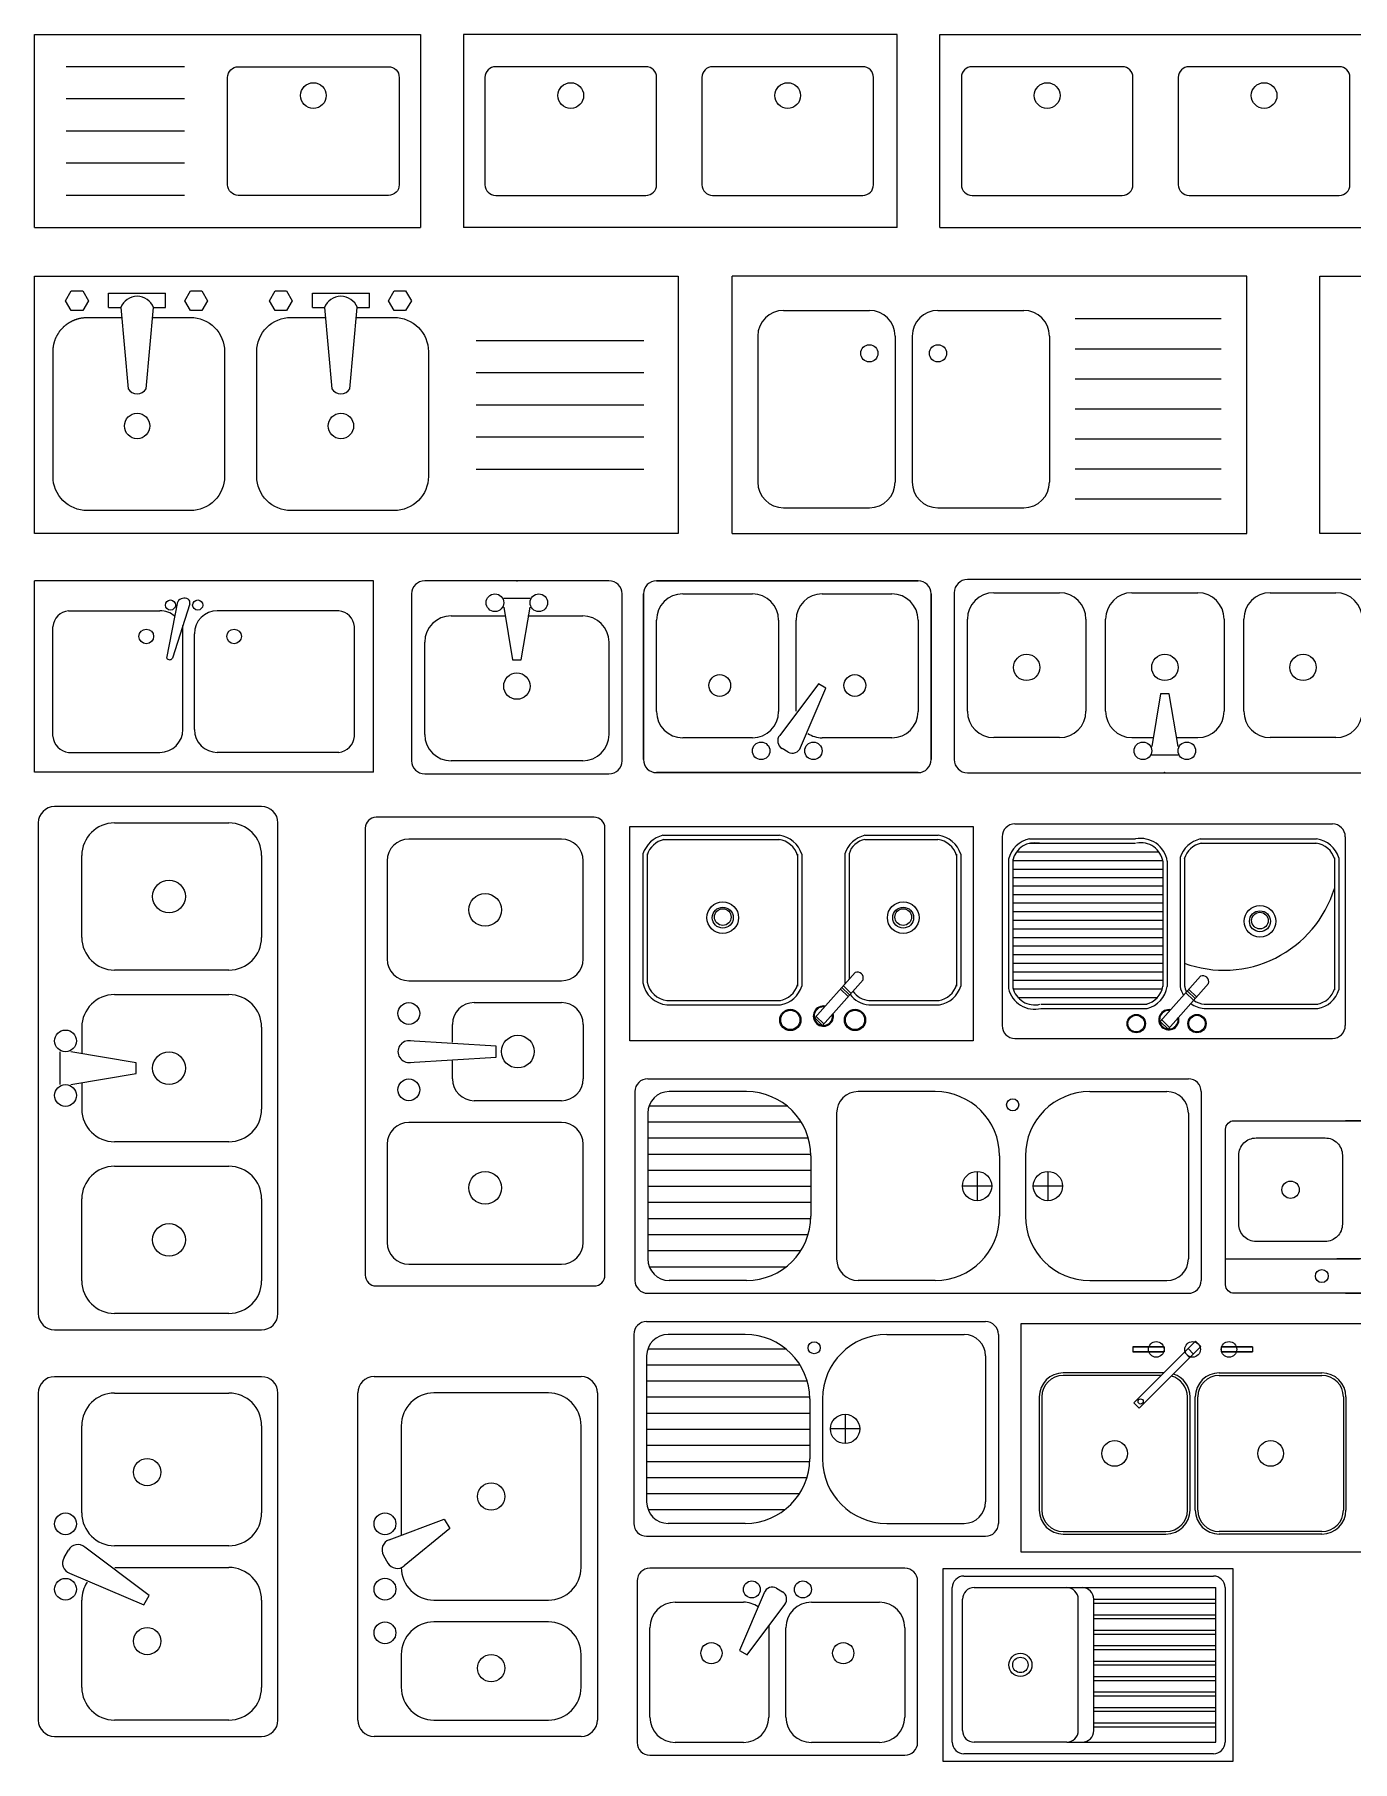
# Model space of a CAD drawing. Header units: metres. Extents: x 271.5 to 281.6, y 139.4 to 150.6.
# Drawn here: x 271.54 to 274.612, y 142.209 to 146.233 of the extents above; entities that cross this region are included whole.
import ezdxf

# ---------------------------------------------------------------- set-up
doc = ezdxf.new("R2010")
doc.units = ezdxf.units.M
doc.styles.add('DIM_FONT', font='simplex_.ttf', dxfattribs={"width": 0.8})

msp = doc.modelspace()

# ---------------------------------------------------------------- linework, layer by layer
for p, q in [((271.54, 145.7828), (271.54, 146.2328)), ((271.54, 146.2328), (272.44, 146.2328)), ((271.54, 145.7828), (271.54, 146.2328)), ((271.54, 146.2328), (272.44, 146.2328)), ((272.44, 146.2328), (272.44, 145.7828)), ((272.44, 146.2328), (272.44, 145.7828)), ((272.54, 146.2328), (272.54, 145.7828)), ((273.5505, 146.2328), (272.54, 146.2328)), ((272.54, 146.2328), (272.54, 145.7828)), ((273.5505, 146.2328), (272.54, 146.2328)), ((273.5505, 145.7828), (273.5505, 146.2328)), ((273.5505, 145.7828), (273.5505, 146.2328)), ((273.6505, 146.2328), (275.061, 146.2328)), ((273.6505, 145.7828), (273.6505, 146.2328)), ((273.6505, 146.2328), (275.061, 146.2328)), ((273.6505, 145.7828), (273.6505, 146.2328)), ((271.8893, 146.1578), (271.6139, 146.1578)), ((271.8893, 146.1578), (271.6139, 146.1578)), ((272.965, 146.1578), (272.615, 146.1578)), ((272.965, 146.1578), (272.615, 146.1578)), ((273.4707, 146.1578), (273.1207, 146.1578)), ((273.4707, 146.1578), (273.1207, 146.1578)), ((274.0755, 146.1578), (273.7255, 146.1578)), ((274.0755, 146.1578), (273.7255, 146.1578)), ((274.5812, 146.1578), (274.2312, 146.1578)), ((274.5812, 146.1578), (274.2312, 146.1578)), ((272.59, 146.1328), (272.59, 145.8828)), ((272.59, 146.1328), (272.59, 145.8828)), ((272.99, 145.8828), (272.99, 146.1328)), ((272.99, 145.8828), (272.99, 146.1328)), ((273.0957, 146.1328), (273.0957, 145.8828)), ((273.0957, 146.1328), (273.0957, 145.8828)), ((273.4957, 145.8828), (273.4957, 146.1328)), ((273.4957, 145.8828), (273.4957, 146.1328)), ((273.7005, 146.1328), (273.7005, 145.8828)), ((273.7005, 146.1328), (273.7005, 145.8828)), ((274.1005, 145.8828), (274.1005, 146.1328)), ((274.1005, 145.8828), (274.1005, 146.1328)), ((274.2062, 146.1328), (274.2062, 145.8828)), ((274.2062, 146.1328), (274.2062, 145.8828)), ((274.6062, 145.8828), (274.6062, 146.1328)), ((274.6062, 145.8828), (274.6062, 146.1328)), ((271.8893, 146.0828), (271.6139, 146.0828)), ((271.8893, 146.0828), (271.6139, 146.0828)), ((271.8893, 146.0078), (271.6139, 146.0078)), ((271.8893, 146.0078), (271.6139, 146.0078)), ((271.8893, 145.9328), (271.6139, 145.9328)), ((271.8893, 145.9328), (271.6139, 145.9328)), ((271.8893, 145.8578), (271.6139, 145.8578)), ((271.8893, 145.8578), (271.6139, 145.8578)), ((272.615, 145.8578), (272.965, 145.8578)), ((272.615, 145.8578), (272.965, 145.8578)), ((273.1207, 145.8578), (273.4707, 145.8578)), ((273.1207, 145.8578), (273.4707, 145.8578)), ((273.7255, 145.8578), (274.0755, 145.8578)), ((273.7255, 145.8578), (274.0755, 145.8578)), ((274.2312, 145.8578), (274.5812, 145.8578)), ((274.2312, 145.8578), (274.5812, 145.8578)), ((271.54, 145.7828), (272.44, 145.7828)), ((271.54, 145.7828), (272.44, 145.7828)), ((273.5505, 145.7828), (272.54, 145.7828)), ((273.5505, 145.7828), (272.54, 145.7828)), ((273.6505, 145.7828), (275.061, 145.7828)), ((273.6505, 145.7828), (275.061, 145.7828)), ((274.366, 145.67), (273.166, 145.67)), ((273.166, 145.07), (273.166, 145.67)), ((274.304, 145.67), (273.304, 145.67)), ((274.366, 145.07), (274.366, 145.67)), ((274.5359, 145.07), (274.5359, 145.67)), ((274.5359, 145.67), (276.0359, 145.67)), ((271.7128, 145.6301), (271.8456, 145.6301)), ((271.7128, 145.5966), (271.7128, 145.6301)), ((271.8456, 145.5966), (271.8456, 145.6301)), ((272.1878, 145.6301), (272.3206, 145.6301)), ((272.1878, 145.5966), (272.1878, 145.6301)), ((272.3206, 145.5966), (272.3206, 145.6301)), ((271.7128, 145.5966), (271.7409, 145.5966)), ((271.7409, 145.5966), (271.7581, 145.407)), ((271.8003, 145.407), (271.8175, 145.5966)), ((271.8175, 145.5966), (271.8456, 145.5966)), ((272.1878, 145.5966), (272.2159, 145.5966)), ((272.2159, 145.5966), (272.2331, 145.407)), ((272.2753, 145.407), (272.2925, 145.5966)), ((272.2925, 145.5966), (272.3206, 145.5966)), ((273.286, 145.59), (273.486, 145.59)), ((273.646, 145.59), (273.846, 145.59)), ((274.306, 145.57), (273.966, 145.57)), ((272.5698, 145.52), (272.96, 145.52)), ((273.226, 145.53), (273.226, 145.19)), ((273.546, 145.53), (273.546, 145.19)), ((273.586, 145.53), (273.586, 145.19)), ((273.906, 145.53), (273.906, 145.19)), ((274.306, 145.5), (273.966, 145.5)), ((272.5698, 145.445), (272.96, 145.445)), ((274.306, 145.43), (273.966, 145.43)), ((272.5698, 145.37), (272.96, 145.37)), ((274.306, 145.36), (273.966, 145.36)), ((272.5698, 145.295), (272.96, 145.295)), ((274.306, 145.29), (273.966, 145.29)), ((272.5698, 145.22), (272.96, 145.22)), ((274.306, 145.22), (273.966, 145.22)), ((274.306, 145.15), (273.966, 145.15)), ((273.286, 145.13), (273.486, 145.13)), ((273.646, 145.13), (273.846, 145.13)), ((273.166, 145.07), (274.366, 145.07)), ((276.0359, 145.07), (274.5359, 145.07)), ((272.99, 144.96), (273.5996, 144.9599)), ((273.5996, 144.9599), (272.99, 144.96)), ((272.9595, 144.5434), (272.9595, 144.9295)), ((272.9595, 144.9295), (272.9595, 144.5434)), ((273.6301, 144.9295), (273.63, 144.5434)), ((273.63, 144.5434), (273.6301, 144.9295)), ((273.5995, 144.5129), (272.9899, 144.5129)), ((272.9899, 144.5129), (273.5995, 144.5129)), ((272.9277, 143.8877), (272.9277, 144.3877)), ((272.9277, 144.3877), (273.7277, 144.3877)), ((273.7277, 144.3877), (273.7277, 143.8877)), ((273.8255, 144.3934), (274.5655, 144.3934)), ((273.0049, 144.3669), (273.2762, 144.3669)), ((273.0049, 144.3569), (273.2762, 144.3569)), ((273.4755, 144.3669), (273.6467, 144.3669)), ((273.4755, 144.3569), (273.646, 144.3569)), ((273.7955, 144.3634), (273.7955, 143.9234)), ((273.8595, 144.3584), (274.1068, 144.3584)), ((273.8595, 144.3484), (274.1068, 144.3484)), ((274.2571, 144.3584), (274.5283, 144.3584)), ((274.2571, 144.3484), (274.5283, 144.3484)), ((274.5955, 144.3634), (274.5955, 143.9234)), ((272.9583, 144.3237), (272.9583, 144.0233)), ((272.9683, 144.3237), (272.9683, 144.0233)), ((273.3183, 144.3227), (273.3183, 144.0157)), ((273.3283, 144.3227), (273.3283, 144.0157)), ((273.4289, 144.3237), (273.4289, 144.0233)), ((273.4389, 144.3237), (273.4389, 144.0313)), ((273.6889, 144.3227), (273.6889, 144.0157)), ((273.6989, 144.3227), (273.6989, 144.0157)), ((273.8105, 144.3115), (273.8105, 144.0098)), ((273.8205, 144.3115), (273.8205, 144.0098)), ((273.8205, 144.3084), (274.17, 144.3084)), ((273.8292, 144.3284), (274.1608, 144.3284)), ((274.1705, 144.3068), (274.1705, 144.0144)), ((274.1805, 144.3068), (274.1805, 144.0144)), ((274.2105, 144.3153), (274.2105, 144.0148)), ((274.2205, 144.3153), (274.2205, 144.0148)), ((274.5705, 144.3142), (274.5705, 144.0072)), ((274.5805, 144.3142), (274.5805, 144.0072)), ((273.8205, 144.2884), (274.1705, 144.2884)), ((273.8205, 144.2684), (274.1705, 144.2684)), ((273.8205, 144.2493), (274.1705, 144.2493)), ((273.8205, 144.2293), (274.1705, 144.2293)), ((273.8205, 144.2093), (274.1705, 144.2093)), ((273.8205, 144.1893), (274.1705, 144.1893)), ((273.8205, 144.1693), (274.1705, 144.1693)), ((273.8205, 144.1493), (274.1705, 144.1493)), ((273.8205, 144.1291), (274.1705, 144.1291)), ((273.8205, 144.1091), (274.1705, 144.1091)), ((273.8205, 144.0891), (274.1705, 144.0891)), ((273.8205, 144.0691), (274.1705, 144.0691)), ((273.453, 144.0472), (273.3589, 143.9413)), ((273.4713, 144.0301), (273.3769, 143.9239)), ((273.4254, 144.0161), (273.4434, 143.9987)), ((273.8205, 144.0491), (274.1705, 144.0491)), ((273.8205, 144.0291), (274.1705, 144.0291)), ((274.2583, 144.0387), (274.1642, 143.9328)), ((274.2766, 144.0217), (274.1822, 143.9154)), ((273.0141, 143.9819), (273.2791, 143.9819)), ((273.4187, 144.0086), (273.4367, 143.9912)), ((273.4221, 144.0123), (273.4401, 143.995)), ((273.4846, 143.9819), (273.6487, 143.9819)), ((273.821, 144.0091), (274.169, 144.0091)), ((273.8323, 143.9891), (274.1577, 143.9891)), ((273.8861, 143.9734), (274.1334, 143.9734)), ((274.224, 144.0001), (274.242, 143.9828)), ((274.2273, 144.0039), (274.2453, 143.9865)), ((274.2307, 144.0076), (274.2487, 143.9903)), ((274.2662, 143.9734), (274.5312, 143.9734)), ((273.0141, 143.9719), (273.2791, 143.9719)), ((273.3589, 143.9413), (273.3769, 143.9239)), ((273.3622, 143.945), (273.3802, 143.9276)), ((273.4846, 143.9719), (273.6496, 143.9719)), ((273.8861, 143.9634), (274.1334, 143.9634)), ((274.1675, 143.9366), (274.1855, 143.9192)), ((274.2662, 143.9634), (274.5312, 143.9634)), ((273.8255, 143.8934), (274.5655, 143.8934)), ((274.1642, 143.9328), (274.1822, 143.9154)), ((273.7277, 143.8877), (272.9277, 143.8877)), ((272.9697, 143.7997), (274.2297, 143.7997)), ((272.9397, 143.7697), (272.9397, 143.3297)), ((272.9725, 143.7368), (273.294, 143.7368)), ((273.1997, 143.7697), (273.0197, 143.7697)), ((273.6397, 143.7697), (273.4597, 143.7697)), ((273.9997, 143.7697), (274.1797, 143.7697)), ((274.2597, 143.7697), (274.2597, 143.3297)), ((272.9697, 143.7197), (272.9697, 143.3797)), ((272.9697, 143.6993), (273.3271, 143.6993)), ((273.4097, 143.7197), (273.4097, 143.3797)), ((274.2297, 143.7197), (274.2297, 143.3797)), ((272.9697, 143.6618), (273.3438, 143.6618)), ((272.9697, 143.6243), (273.3496, 143.6243)), ((273.3497, 143.6197), (273.3497, 143.4797)), ((273.7897, 143.6197), (273.7897, 143.4797)), ((273.8497, 143.6197), (273.8497, 143.4797)), ((272.9697, 143.5868), (273.3497, 143.5868)), ((273.7371, 143.5838), (273.7371, 143.5157)), ((273.9023, 143.5838), (273.9023, 143.5157)), ((272.9697, 143.5493), (273.3497, 143.5493)), ((273.7712, 143.5497), (273.703, 143.5497)), ((273.9363, 143.5497), (273.8682, 143.5497)), ((272.9697, 143.5118), (273.3497, 143.5118)), ((272.9697, 143.4743), (273.3495, 143.4743)), ((272.9697, 143.4368), (273.3432, 143.4368)), ((272.9697, 143.3993), (273.326, 143.3993)), ((274.3166, 143.3802), (274.6288, 143.3802)), ((275.2192, 143.3802), (274.5755, 143.3802)), ((272.9732, 143.3618), (273.2918, 143.3618)), ((273.1997, 143.3297), (273.0197, 143.3297)), ((273.6397, 143.3297), (273.4597, 143.3297)), ((273.9997, 143.3297), (274.1797, 143.3297)), ((272.9697, 143.2997), (274.2297, 143.2997)), ((272.9669, 143.2337), (273.7569, 143.2337)), ((273.8396, 143.2296), (274.6396, 143.2296)), ((273.8396, 142.6963), (273.8396, 143.2296)), ((272.9369, 143.2037), (272.9369, 142.7637)), ((272.9697, 143.1707), (273.2912, 143.1707)), ((273.1969, 143.2037), (273.0169, 143.2037)), ((273.5269, 143.2037), (273.7069, 143.2037)), ((273.7869, 143.2037), (273.7869, 142.7637)), ((274.1002, 143.1751), (274.1002, 143.163)), ((274.1024, 143.0448), (274.246, 143.1883)), ((274.1153, 143.0319), (274.2589, 143.1755)), ((274.1729, 143.1751), (274.1729, 143.163)), ((274.2289, 143.1712), (274.2417, 143.1583)), ((274.246, 143.1883), (274.2589, 143.1755)), ((274.3062, 143.1751), (274.3062, 143.163)), ((274.379, 143.1751), (274.379, 143.163)), ((272.9669, 143.1537), (272.9669, 142.8137)), ((272.9669, 143.1332), (273.3243, 143.1332)), ((273.7569, 143.1537), (273.7569, 142.8137)), ((274.2203, 143.1626), (274.2332, 143.1497)), ((272.9669, 143.0957), (273.341, 143.0957)), ((274.1721, 143.1144), (273.9381, 143.1144)), ((274.1661, 143.1084), (273.9381, 143.1084)), ((274.3017, 143.1144), (274.5411, 143.1144)), ((274.3017, 143.1084), (274.5411, 143.1084)), ((272.9669, 143.0582), (273.3468, 143.0582)), ((273.3469, 143.0537), (273.3469, 142.9137)), ((273.3769, 143.0537), (273.3769, 142.9137)), ((273.8821, 143.0584), (273.8821, 142.7948)), ((273.8881, 143.0584), (273.8881, 142.7948)), ((274.2275, 142.7948), (274.2275, 143.0584)), ((274.2335, 142.7948), (274.2335, 143.0584)), ((274.2457, 142.7948), (274.2457, 143.0584)), ((274.2517, 142.7948), (274.2517, 143.0584)), ((274.5911, 143.0584), (274.5911, 142.7948)), ((274.5971, 143.0584), (274.5971, 142.7948)), ((272.9669, 143.0207), (273.3469, 143.0207)), ((273.4295, 143.0177), (273.4295, 142.9496)), ((274.1024, 143.0448), (274.1153, 143.0319)), ((272.9669, 142.9832), (273.3469, 142.9832)), ((273.4635, 142.9837), (273.3954, 142.9837)), ((272.9669, 142.9457), (273.3469, 142.9457)), ((272.9669, 142.9082), (273.3467, 142.9082)), ((272.9669, 142.8707), (273.3404, 142.8707)), ((272.9669, 142.8332), (273.3232, 142.8332)), ((272.9704, 142.7957), (273.289, 142.7957)), ((274.2335, 142.7948), (274.2335, 142.7948)), ((274.2457, 142.7948), (274.2457, 142.7948)), ((272.9669, 142.7337), (273.7569, 142.7337)), ((273.1969, 142.7637), (273.0169, 142.7637)), ((273.5269, 142.7637), (273.7069, 142.7637)), ((273.9381, 142.7448), (274.1775, 142.7448)), ((273.9381, 142.7388), (274.1775, 142.7388)), ((274.5411, 142.7448), (274.3017, 142.7448)), ((274.5411, 142.7388), (274.3017, 142.7388)), ((274.6396, 142.6963), (273.8396, 142.6963)), ((273.5688, 142.6593), (272.9743, 142.6593)), ((273.6581, 142.2089), (273.6581, 142.6589)), ((272.9446, 142.6296), (272.9446, 142.2531)), ((273.2696, 142.6125), (273.2834, 142.6045)), ((273.5985, 142.2531), (273.5985, 142.6296)), ((273.0337, 142.5801), (273.1923, 142.5801)), ((273.2411, 142.6022), (273.1837, 142.4675)), ((273.2009, 142.4576), (273.2888, 142.5747)), ((273.3508, 142.5801), (273.5093, 142.5801)), ((273.2517, 142.5254), (273.2517, 142.3125)), ((272.9743, 142.3125), (272.9743, 142.5206)), ((273.2914, 142.3125), (273.2914, 142.5206)), ((273.5688, 142.5206), (273.5688, 142.3125)), ((273.1837, 142.4675), (273.2009, 142.4576)), ((273.1923, 142.2531), (273.0337, 142.2531)), ((273.5093, 142.2531), (273.3508, 142.2531)), ((272.9743, 142.2234), (273.5688, 142.2234))]:
    msp.add_line(p, q)
at = {"color": 0}
for p, q in [((271.54, 144.5142), (271.54, 144.96)), ((272.3303, 144.96), (271.54, 144.96)), ((272.3303, 144.5142), (272.3303, 144.96)), ((271.8482, 144.7799), (271.8738, 144.9111)), ((271.902, 144.9065), (271.8616, 144.7794)), ((271.619, 144.8901), (271.8324, 144.8901)), ((272.2496, 144.8901), (271.9661, 144.8901)), ((271.5829, 144.5978), (271.5829, 144.8528)), ((271.8859, 144.6136), (271.8859, 144.8557)), ((271.9126, 144.6136), (271.9126, 144.8366)), ((272.2857, 144.5978), (272.2857, 144.8528)), ((271.619, 144.5602), (271.8324, 144.5602)), ((272.2496, 144.5602), (271.9661, 144.5602)), ((272.3303, 144.5142), (271.54, 144.5142))]:
    msp.add_line(p, q, dxfattribs=at)
at = {"color": 0, "linetype": 'ByBlock'}
for p, q in [((272.8791, 144.96), (272.4496, 144.96)), ((274.6351, 144.9627), (273.7146, 144.9627)), ((272.4189, 144.9293), (272.4189, 144.5407)), ((272.6337, 144.9191), (272.695, 144.9191)), ((272.9098, 144.5407), (272.9098, 144.9293)), ((273.684, 144.932), (273.684, 144.5434)), ((273.776, 144.932), (273.9294, 144.932)), ((274.0982, 144.932), (274.2516, 144.932)), ((274.4203, 144.932), (274.5737, 144.932)), ((272.511, 144.8782), (272.6388, 144.8782)), ((272.6337, 144.8986), (272.6541, 144.7759)), ((272.6746, 144.7759), (272.695, 144.8986)), ((272.6899, 144.8782), (272.8178, 144.8782)), ((273.7146, 144.6559), (273.7146, 144.8706)), ((273.9908, 144.8706), (273.9908, 144.6559)), ((274.0368, 144.6559), (274.0368, 144.8706)), ((274.3129, 144.8706), (274.3129, 144.6559)), ((274.359, 144.6559), (274.359, 144.8706)), ((272.4496, 144.602), (272.4496, 144.8168)), ((272.8791, 144.8168), (272.8791, 144.602)), ((272.6541, 144.7759), (272.6746, 144.7759)), ((274.1646, 144.6968), (274.1442, 144.5741)), ((274.1851, 144.6968), (274.1646, 144.6968)), ((274.2055, 144.5741), (274.1851, 144.6968)), ((273.9294, 144.5945), (273.776, 144.5945)), ((274.0982, 144.5945), (274.1476, 144.5945)), ((274.2021, 144.5945), (274.2516, 144.5945)), ((274.5737, 144.5945), (274.4203, 144.5945)), ((272.8178, 144.5407), (272.511, 144.5407)), ((274.2055, 144.5536), (274.1442, 144.5536)), ((272.4496, 144.51), (272.8791, 144.51)), ((273.7146, 144.5127), (274.6351, 144.5127)), ((272.0694, 144.4339), (271.5868, 144.4339)), ((271.5487, 144.3958), (271.5487, 143.2528)), ((271.7265, 144.3958), (271.9932, 144.3958)), ((272.1075, 143.2528), (272.1075, 144.3958)), ((272.311, 144.3836), (272.311, 143.3422)), ((272.8444, 144.409), (272.3364, 144.409)), ((272.8698, 143.3422), (272.8698, 144.3836)), ((272.7682, 144.3582), (272.4126, 144.3582)), ((271.6503, 144.1291), (271.6503, 144.3196)), ((272.0694, 144.3196), (272.0694, 144.1291)), ((272.3618, 144.3074), (272.3618, 144.0788)), ((272.819, 144.0788), (272.819, 144.3074)), ((271.9932, 144.0529), (271.7265, 144.0529)), ((272.4126, 144.028), (272.7682, 144.028)), ((271.7265, 143.9957), (271.9932, 143.9957)), ((272.565, 143.9772), (272.7682, 143.9772)), ((271.6503, 143.9195), (271.6503, 143.8581)), ((272.0694, 143.9195), (272.0694, 143.729)), ((272.5142, 143.8853), (272.5142, 143.9264)), ((272.819, 143.9264), (272.819, 143.7994)), ((271.5995, 143.7862), (271.5995, 143.8624)), ((271.7773, 143.837), (271.6249, 143.8624)), ((272.6158, 143.8756), (272.4126, 143.8883)), ((272.6158, 143.8502), (272.6158, 143.8756)), ((271.7773, 143.8116), (271.7773, 143.837)), ((272.4126, 143.8375), (272.6158, 143.8502)), ((272.5142, 143.7994), (272.5142, 143.8411)), ((271.6249, 143.7862), (271.7773, 143.8116)), ((271.6503, 143.7904), (271.6503, 143.729)), ((272.7682, 143.7486), (272.565, 143.7486)), ((272.7682, 143.6978), (272.4126, 143.6978)), ((271.9932, 143.6528), (271.7265, 143.6528)), ((272.3618, 143.647), (272.3618, 143.4184)), ((272.819, 143.4184), (272.819, 143.647)), ((271.7265, 143.5957), (271.9932, 143.5957)), ((271.6503, 143.329), (271.6503, 143.5195)), ((272.0694, 143.5195), (272.0694, 143.329)), ((272.4126, 143.3676), (272.7682, 143.3676)), ((272.3364, 143.3168), (272.8444, 143.3168)), ((271.9932, 143.2528), (271.7265, 143.2528)), ((271.5868, 143.2147), (272.0694, 143.2147)), ((272.0694, 143.1054), (271.5868, 143.1054)), ((272.3315, 143.1056), (272.8141, 143.1056)), ((271.5487, 143.0673), (271.5487, 142.3053)), ((271.7265, 143.0673), (271.9932, 143.0673)), ((272.1075, 142.3053), (272.1075, 143.0673)), ((272.2934, 142.3055), (272.2934, 143.0675)), ((272.7379, 143.0675), (272.4712, 143.0675)), ((272.8522, 143.0675), (272.8522, 142.3055)), ((271.6503, 142.7879), (271.6503, 142.9911)), ((272.0694, 142.9911), (272.0694, 142.7879)), ((272.395, 142.9913), (272.395, 142.7362)), ((272.8141, 142.6611), (272.8141, 142.9913)), ((272.3665, 142.7255), (272.4952, 142.7737)), ((272.4952, 142.7737), (272.5079, 142.7517)), ((272.5079, 142.7517), (272.4018, 142.6644)), ((271.6088, 142.6838), (271.619, 142.7015)), ((271.8072, 142.5957), (271.6571, 142.7084)), ((271.9932, 142.7117), (271.7265, 142.7117)), ((272.3535, 142.689), (272.3637, 142.6713)), ((271.6218, 142.6473), (271.7945, 142.5737)), ((271.7274, 142.6609), (271.9932, 142.6609)), ((271.6503, 142.3815), (271.6503, 142.5847)), ((271.7945, 142.5737), (271.8072, 142.5957)), ((272.0694, 142.5847), (272.0694, 142.3815)), ((272.4712, 142.5849), (272.7379, 142.5849)), ((272.7379, 142.5341), (272.4712, 142.5341)), ((272.395, 142.4579), (272.395, 142.3817)), ((272.8141, 142.3817), (272.8141, 142.4579)), ((271.9932, 142.3053), (271.7265, 142.3053)), ((272.4712, 142.3055), (272.7379, 142.3055)), ((271.5868, 142.2672), (272.0694, 142.2672)), ((272.8141, 142.2674), (272.3315, 142.2674))]:
    msp.add_line(p, q, dxfattribs=at)
at = {"linetype": 'ByBlock'}
for p, q in [((273.5996, 144.9599), (272.99, 144.96)), ((272.9595, 144.9295), (272.9595, 144.5434)), ((273.0509, 144.9295), (273.2135, 144.9295)), ((273.3761, 144.9295), (273.5386, 144.9295)), ((273.63, 144.5434), (273.6301, 144.9295)), ((272.99, 144.6552), (272.99, 144.8685)), ((273.2745, 144.8685), (273.2744, 144.6552)), ((273.3151, 144.6559), (273.3151, 144.8685)), ((273.5996, 144.8685), (273.5996, 144.6551)), ((273.3672, 144.7197), (273.2771, 144.5997)), ((273.3259, 144.5715), (273.3848, 144.7096)), ((273.3848, 144.7096), (273.3672, 144.7197)), ((273.2135, 144.5942), (273.0509, 144.5942)), ((273.5386, 144.5942), (273.376, 144.5942)), ((273.2968, 144.561), (273.2826, 144.5692)), ((272.9899, 144.5129), (273.5995, 144.5129))]:
    msp.add_line(p, q, dxfattribs=at)
at = {"color": 7}
for p, q in [((273.6581, 142.6589), (274.3331, 142.6589)), ((274.3331, 142.6589), (274.3331, 142.2089)), ((273.6794, 142.2539), (273.6794, 142.6139)), ((273.7064, 142.6409), (274.2881, 142.6409)), ((273.7301, 142.6139), (273.9461, 142.6139)), ((273.9461, 142.6139), (274.2935, 142.6139)), ((274.2935, 142.2539), (274.2935, 142.6139)), ((274.3151, 142.6139), (274.3151, 142.2539)), ((273.7031, 142.2809), (273.7031, 142.5869)), ((273.9731, 142.2809), (273.9731, 142.5869)), ((274.0091, 142.2809), (274.0091, 142.5869)), ((274.0091, 142.5869), (274.2935, 142.5869)), ((274.0091, 142.5779), (274.2935, 142.5779)), ((274.0091, 142.5509), (274.2935, 142.5509)), ((274.0091, 142.5419), (274.2935, 142.5419)), ((274.0091, 142.5149), (274.2935, 142.5149)), ((274.0091, 142.5059), (274.2935, 142.5059)), ((274.0091, 142.4789), (274.2935, 142.4789)), ((274.0091, 142.4699), (274.2935, 142.4699)), ((274.0091, 142.4429), (274.2935, 142.4429)), ((274.0091, 142.4339), (274.2935, 142.4339)), ((274.0091, 142.4069), (274.2935, 142.4069)), ((274.0091, 142.3979), (274.2935, 142.3979)), ((274.0091, 142.3709), (274.2935, 142.3709)), ((274.0091, 142.3619), (274.2935, 142.3619)), ((274.0091, 142.3349), (274.2935, 142.3349)), ((274.0091, 142.3259), (274.2935, 142.3259)), ((274.0091, 142.2989), (274.2935, 142.2989)), ((274.0091, 142.2899), (274.2935, 142.2899)), ((273.9461, 142.2539), (273.7301, 142.2539)), ((273.9461, 142.2539), (274.2935, 142.2539)), ((274.3331, 142.2089), (273.6581, 142.2089)), ((274.2881, 142.2269), (273.7064, 142.2269))]:
    msp.add_line(p, q, dxfattribs=at)
for points in [[(272.015, 146.1578), (272.365, 146.1578, -0.414214), (272.39, 146.1328), (272.39, 145.8828, -0.414214), (272.365, 145.8578), (272.015, 145.8578, -0.414214), (271.99, 145.8828), (271.99, 146.1328, -0.414214)], [(272.015, 146.1578), (272.365, 146.1578, -0.414214), (272.39, 146.1328), (272.39, 145.8828, -0.414214), (272.365, 145.8578), (272.015, 145.8578, -0.414214), (271.99, 145.8828), (271.99, 146.1328, -0.414214)], [(274.3874, 143.6618), (274.5483, 143.6618, -0.414214), (274.5886, 143.6216), (274.5886, 143.4606, -0.414214), (274.5483, 143.4204), (274.3874, 143.4204, -0.414214), (274.3472, 143.4606), (274.3472, 143.6216, -0.414214)]]:
    msp.add_lwpolyline(points, format="xyb", close=True)
for points in [[(271.54, 145.67), (273.04, 145.67), (273.04, 145.07), (271.54, 145.07)], [(271.6258, 145.5897), (271.6126, 145.6126), (271.6258, 145.6356), (271.6523, 145.6356), (271.6656, 145.6126), (271.6523, 145.5897)], [(271.9036, 145.5897), (271.8903, 145.6126), (271.9036, 145.6356), (271.9301, 145.6356), (271.9434, 145.6126), (271.9301, 145.5897)], [(272.1008, 145.5897), (272.0876, 145.6126), (272.1008, 145.6356), (272.1273, 145.6356), (272.1406, 145.6126), (272.1273, 145.5897)], [(272.3786, 145.5897), (272.3653, 145.6126), (272.3786, 145.6356), (272.4051, 145.6356), (272.4184, 145.6126), (272.4051, 145.5897)]]:
    msp.add_lwpolyline(points, close=True)
for points in [[(271.5831, 145.3486), (271.5831, 145.3967), (271.5831, 145.4333), (271.5831, 145.4598), (271.5832, 145.4781), (271.5833, 145.4897), (271.5834, 145.4963), (271.5834, 145.4995), (271.5836, 145.5011), (271.5837, 145.5022), (271.5838, 145.5034), (271.5839, 145.5045), (271.5841, 145.5055), (271.5842, 145.5065), (271.5844, 145.5075), (271.5845, 145.5085), (271.5847, 145.5094), (271.5849, 145.5104), (271.5851, 145.5113), (271.5854, 145.5123), (271.5856, 145.5132), (271.5858, 145.5142), (271.5861, 145.5151), (271.5863, 145.5161), (271.5866, 145.517), (271.5869, 145.5179), (271.5872, 145.5189), (271.5875, 145.5198), (271.5879, 145.5207), (271.5882, 145.5216), (271.5885, 145.5225), (271.5889, 145.5234), (271.5893, 145.5244), (271.5896, 145.5252), (271.59, 145.5261), (271.5904, 145.527), (271.5908, 145.5279), (271.5913, 145.5288), (271.5917, 145.5297), (271.5921, 145.5305), (271.5926, 145.5314), (271.5931, 145.5323), (271.5935, 145.5331), (271.594, 145.534), (271.5945, 145.5348), (271.595, 145.5356), (271.5955, 145.5365), (271.5961, 145.5373), (271.5966, 145.5381), (271.5972, 145.5389), (271.5977, 145.5397), (271.5983, 145.5405), (271.5989, 145.5413), (271.5994, 145.5421), (271.6, 145.5429), (271.6006, 145.5436), (271.6013, 145.5444), (271.6019, 145.5451), (271.6025, 145.5459), (271.6032, 145.5466), (271.6038, 145.5473), (271.6045, 145.5481), (271.6051, 145.5488), (271.6058, 145.5495), (271.6065, 145.5502), (271.6072, 145.5508), (271.6079, 145.5515), (271.6086, 145.5522), (271.6093, 145.5529), (271.6101, 145.5535), (271.6108, 145.5541), (271.6115, 145.5548), (271.6123, 145.5554), (271.613, 145.556), (271.6138, 145.5566), (271.6146, 145.5572), (271.6154, 145.5578), (271.6162, 145.5584), (271.6169, 145.559), (271.6178, 145.5595), (271.6186, 145.5601), (271.6194, 145.5606), (271.6202, 145.5611), (271.621, 145.5616), (271.6219, 145.5621), (271.6227, 145.5626), (271.6235, 145.5631), (271.6244, 145.5636), (271.6253, 145.5641), (271.6261, 145.5645), (271.627, 145.565), (271.6279, 145.5654), (271.6287, 145.5658), (271.6296, 145.5662), (271.6305, 145.5666), (271.6314, 145.567), (271.6323, 145.5674), (271.6332, 145.5678), (271.6341, 145.5681), (271.635, 145.5685), (271.636, 145.5688), (271.6369, 145.5691), (271.6378, 145.5694), (271.6387, 145.5697), (271.6397, 145.57), (271.6406, 145.5703), (271.6415, 145.5706), (271.6425, 145.5708), (271.6434, 145.5711), (271.6444, 145.5713), (271.6453, 145.5715), (271.6463, 145.5717), (271.6472, 145.5719), (271.6482, 145.5721), (271.6492, 145.5723), (271.6502, 145.5725), (271.6512, 145.5726), (271.6522, 145.5727), (271.6533, 145.5729), (271.6544, 145.573), (271.6556, 145.5731), (271.657, 145.5732), (271.6594, 145.5733), (271.6635, 145.5734), (271.6704, 145.5735), (271.6809, 145.5735), (271.696, 145.5736), (271.7163, 145.5736), (271.743, 145.5736)], [(271.8154, 145.5736), (271.9034, 145.5736), (271.9112, 145.5732), (271.9189, 145.5721), (271.9265, 145.5702), (271.9339, 145.5675), (271.941, 145.5642), (271.9477, 145.5602), (271.9539, 145.5555), (271.9597, 145.5503), (271.965, 145.5445), (271.9696, 145.5382), (271.9737, 145.5315), (271.977, 145.5244), (271.9796, 145.517), (271.9815, 145.5095), (271.9827, 145.5017), (271.9831, 145.4939), (271.9831, 145.3486), (271.9831, 145.2033), (271.9827, 145.1955), (271.9815, 145.1877), (271.9796, 145.1801), (271.977, 145.1728), (271.9737, 145.1657), (271.9696, 145.159), (271.965, 145.1527), (271.9597, 145.1469), (271.9539, 145.1417), (271.9477, 145.137), (271.941, 145.133), (271.9339, 145.1297), (271.9265, 145.127), (271.9189, 145.1251), (271.9112, 145.124), (271.9034, 145.1236), (271.9034, 145.1236), (271.7831, 145.1236), (271.6628, 145.1236), (271.655, 145.124), (271.6472, 145.1251), (271.6396, 145.127), (271.6323, 145.1297), (271.6252, 145.133), (271.6185, 145.137), (271.6122, 145.1417), (271.6064, 145.1469), (271.6012, 145.1527), (271.5965, 145.159), (271.5925, 145.1657), (271.5891, 145.1728), (271.5865, 145.1801), (271.5846, 145.1877), (271.5835, 145.1955), (271.5831, 145.2033), (271.5831, 145.2033), (271.5831, 145.3486), (271.5831, 145.3486)], [(272.0581, 145.3486), (272.0581, 145.4939), (272.0585, 145.5017), (272.0596, 145.5095), (272.0615, 145.517), (272.0641, 145.5244), (272.0675, 145.5315), (272.0715, 145.5382), (272.0762, 145.5445), (272.0814, 145.5503), (272.0872, 145.5555), (272.0935, 145.5602), (272.1002, 145.5642), (272.1073, 145.5675), (272.1146, 145.5702), (272.1222, 145.5721), (272.1299, 145.5732), (272.1378, 145.5736), (272.218, 145.5736)], [(272.2904, 145.5736), (272.3784, 145.5736), (272.3862, 145.5732), (272.3939, 145.5721), (272.4015, 145.5702), (272.4089, 145.5675), (272.416, 145.5642), (272.4227, 145.5602), (272.4289, 145.5555), (272.4347, 145.5503), (272.44, 145.5445), (272.4446, 145.5382), (272.4487, 145.5315), (272.452, 145.5244), (272.4546, 145.517), (272.4565, 145.5095), (272.4577, 145.5017), (272.4581, 145.4939), (272.4581, 145.3486), (272.4581, 145.2033), (272.4577, 145.1955), (272.4565, 145.1877), (272.4546, 145.1801), (272.452, 145.1728), (272.4487, 145.1657), (272.4446, 145.159), (272.44, 145.1527), (272.4347, 145.1469), (272.4289, 145.1417), (272.4227, 145.137), (272.416, 145.133), (272.4089, 145.1297), (272.4015, 145.127), (272.3939, 145.1251), (272.3862, 145.124), (272.3784, 145.1236), (272.3784, 145.1236), (272.2581, 145.1236), (272.1378, 145.1236), (272.1299, 145.124), (272.1222, 145.1251), (272.1146, 145.127), (272.1073, 145.1297), (272.1002, 145.133), (272.0935, 145.137), (272.0872, 145.1417), (272.0814, 145.1469), (272.0762, 145.1527), (272.0715, 145.159), (272.0675, 145.1657), (272.0641, 145.1728), (272.0615, 145.1801), (272.0596, 145.1877), (272.0585, 145.1955), (272.0581, 145.2033), (272.0581, 145.2033), (272.0581, 145.3486), (272.0581, 145.3486)]]:
    msp.add_lwpolyline(points)
for points in [[(274.3166, 143.3198), (274.3166, 143.6819, -0.414214), (274.3367, 143.702), (274.9402, 143.702, -0.414214)], [(274.332, 143.702), (274.6087, 143.702, -0.414214)], [(275.2192, 143.3198), (275.2192, 143.6819, 0.414214), (275.1991, 143.702), (274.5956, 143.702, 0.414214)], [(274.9402, 143.2997), (274.3367, 143.2997, -0.414214), (274.3166, 143.3198)], [(274.6087, 143.2997), (274.3367, 143.2997, -0.414214)], [(274.5956, 143.2997), (275.1991, 143.2997, 0.414214), (275.2192, 143.3198)]]:
    msp.add_lwpolyline(points, format="xyb")
for centre, radius in [((272.19, 146.0906), 0.03), ((272.19, 146.0906), 0.03), ((272.79, 146.0906), 0.03), ((272.79, 146.0906), 0.03), ((273.2957, 146.0906), 0.03), ((273.2957, 146.0906), 0.03), ((273.9005, 146.0906), 0.03), ((273.9005, 146.0906), 0.03), ((274.4062, 146.0906), 0.03), ((274.4062, 146.0906), 0.03), ((273.486, 145.49), 0.02), ((273.646, 145.49), 0.02), ((271.7792, 145.3207), 0.0296), ((272.2542, 145.3207), 0.0296), ((273.1444, 144.175), 0.0369), ((273.1444, 144.175), 0.0244), ((273.1444, 144.1765), 0.0194), ((273.5649, 144.175), 0.0369), ((273.5649, 144.175), 0.0244), ((273.5649, 144.1765), 0.0194), ((274.3965, 144.1666), 0.0369), ((274.3965, 144.1666), 0.0244), ((274.3965, 144.1681), 0.0194), ((273.3018, 143.9367), 0.0248), ((273.3018, 143.9367), 0.0225), ((273.4526, 143.9367), 0.0248), ((273.4526, 143.9367), 0.0225), ((274.1082, 143.9282), 0.0213), ((274.1082, 143.9282), 0.0193), ((274.2497, 143.9282), 0.0213), ((274.2497, 143.9282), 0.0193), ((273.8202, 143.739), 0.0141), ((273.7371, 143.5497), 0.0341), ((273.9023, 143.5497), 0.0341), ((274.4679, 143.5411), 0.0201), ((274.5408, 143.34), 0.0151), ((273.3574, 143.1729), 0.0141), ((274.1547, 143.169), 0.0182), ((274.2396, 143.169), 0.0182), ((274.3244, 143.169), 0.0182), ((274.1184, 143.0478), 0.00606), ((273.4295, 142.9837), 0.0341), ((274.0578, 142.9266), 0.03), ((274.4214, 142.9266), 0.03), ((273.2121, 142.6098), 0.0198), ((273.331, 142.6098), 0.0198), ((273.118, 142.4612), 0.0248), ((273.4251, 142.4612), 0.0248)]:
    msp.add_circle(centre, radius)
at = {"color": 0}
for centre, radius in [((271.8568, 144.9034), 0.0118), ((271.9204, 144.9034), 0.0118), ((271.8006, 144.8303), 0.0171), ((272.0053, 144.8303), 0.0171)]:
    msp.add_circle(centre, radius, dxfattribs=at)
at = {"color": 0, "linetype": 'ByBlock'}
for centre, radius in [((272.6132, 144.9088), 0.0205), ((272.7155, 144.9088), 0.0205), ((273.8527, 144.7581), 0.0307), ((274.1749, 144.7581), 0.0307), ((274.497, 144.7581), 0.0307), ((272.6644, 144.7145), 0.0307), ((274.1237, 144.5638), 0.0205), ((274.226, 144.5638), 0.0205), ((271.8535, 144.2243), 0.0381), ((272.5904, 144.1931), 0.0381), ((272.4126, 143.9518), 0.0254), ((271.6122, 143.8878), 0.0254), ((272.6666, 143.8629), 0.0381), ((271.8535, 143.8243), 0.0381), ((271.6122, 143.7608), 0.0254), ((272.4126, 143.774), 0.0254), ((272.5904, 143.5454), 0.0381), ((271.8535, 143.4242), 0.0381), ((271.8027, 142.8832), 0.0318), ((272.6045, 142.8262), 0.0318), ((271.6122, 142.7625), 0.0254), ((272.3569, 142.7627), 0.0254), ((271.6122, 142.6101), 0.0254), ((272.3569, 142.6103), 0.0254), ((272.3569, 142.5087), 0.0254), ((271.8027, 142.4895), 0.0318), ((272.6045, 142.4262), 0.0318)]:
    msp.add_circle(centre, radius, dxfattribs=at)
at = {"linetype": 'ByBlock'}
for centre, radius in [((273.1373, 144.7161), 0.0254), ((273.4522, 144.7161), 0.0254), ((273.2338, 144.5637), 0.0203), ((273.3557, 144.5637), 0.0203)]:
    msp.add_circle(centre, radius, dxfattribs=at)
at = {"color": 7}
for radius in [0.027, 0.018]:
    msp.add_circle((273.8381, 142.4339), radius, dxfattribs=at)
for centre, radius, start, end in [((272.615, 146.1328), 0.025, 90, 180), ((272.615, 146.1328), 0.025, 90, 180), ((272.965, 146.1328), 0.025, 0, 90), ((272.965, 146.1328), 0.025, 0, 90), ((273.1207, 146.1328), 0.025, 90, 180), ((273.1207, 146.1328), 0.025, 90, 180), ((273.4707, 146.1328), 0.025, 0, 90), ((273.4707, 146.1328), 0.025, 0, 90), ((273.7255, 146.1328), 0.025, 90, 180), ((273.7255, 146.1328), 0.025, 90, 180), ((274.0755, 146.1328), 0.025, 0, 90), ((274.0755, 146.1328), 0.025, 0, 90), ((274.2312, 146.1328), 0.025, 90, 180), ((274.2312, 146.1328), 0.025, 90, 180), ((274.5812, 146.1328), 0.025, 0, 90), ((274.5812, 146.1328), 0.025, 0, 90), ((272.615, 145.8828), 0.025, 180, 270), ((272.615, 145.8828), 0.025, 180, 270), ((272.965, 145.8828), 0.025, 270, 0), ((272.965, 145.8828), 0.025, 270, 0), ((273.1207, 145.8828), 0.025, 180, 270), ((273.1207, 145.8828), 0.025, 180, 270), ((273.4707, 145.8828), 0.025, 270, 0), ((273.4707, 145.8828), 0.025, 270, 0), ((273.7255, 145.8828), 0.025, 180, 270), ((273.7255, 145.8828), 0.025, 180, 270), ((274.0755, 145.8828), 0.025, 270, 0), ((274.0755, 145.8828), 0.025, 270, 0), ((274.2312, 145.8828), 0.025, 180, 270), ((274.2312, 145.8828), 0.025, 180, 270), ((274.5812, 145.8828), 0.025, 270, 0), ((274.5812, 145.8828), 0.025, 270, 0), ((271.7792, 145.5819), 0.041, 20.8997, 159.1003), ((272.2542, 145.5819), 0.041, 20.8997, 159.1003), ((273.286, 145.53), 0.06, 90, 180), ((273.486, 145.53), 0.06, 0, 90), ((273.646, 145.53), 0.06, 90, 180), ((273.846, 145.53), 0.06, 0, 90), ((271.7792, 145.4206), 0.0251, 212.7568, 327.2432), ((272.2542, 145.4206), 0.0251, 212.7568, 327.2432), ((273.286, 145.19), 0.06, 180, 270), ((273.486, 145.19), 0.06, 270, 0), ((273.646, 145.19), 0.06, 180, 270), ((273.846, 145.19), 0.06, 270, 0), ((272.99, 144.9295), 0.0305, 89.9962, 179.9962), ((272.99, 144.9295), 0.0305, 89.9962, 179.9962), ((273.5996, 144.9295), 0.0305, 359.9962, 89.9962), ((273.5996, 144.9295), 0.0305, 359.9962, 89.9962), ((272.9899, 144.5434), 0.0305, 179.9962, 269.9962), ((272.9899, 144.5434), 0.0305, 179.9962, 269.9962), ((273.5995, 144.5434), 0.0305, 269.9962, 359.9962), ((273.5995, 144.5434), 0.0305, 269.9962, 359.9962), ((273.8255, 144.3634), 0.03, 90, 180), ((274.5655, 144.3634), 0.03, 0, 90), ((273.02, 144.304), 0.0647, 103.4296, 162.2282), ((273.02, 144.304), 0.0547, 103.4296, 162.2282), ((273.2683, 144.3048), 0.0526, 16.593, 82.8277), ((273.2683, 144.3048), 0.0626, 16.593, 82.8277), ((273.4905, 144.304), 0.0647, 103.4296, 162.2282), ((273.4824, 144.3124), 0.045, 98.92, 165.4951), ((273.6389, 144.3048), 0.0526, 16.593, 82.8277), ((273.6389, 144.3048), 0.0626, 16.593, 82.8277), ((273.8714, 144.297), 0.0626, 100.9362, 166.6287), ((273.8714, 144.297), 0.0526, 78.0659, 166.6287), ((274.1186, 144.297), 0.0626, 9.0424, 100.9357), ((274.1186, 144.297), 0.0526, 9.0424, 100.9357), ((274.2721, 144.2955), 0.0647, 103.4296, 162.2282), ((274.2721, 144.2955), 0.0547, 103.4296, 162.2282), ((274.5205, 144.2963), 0.0526, 16.593, 82.8277), ((274.5205, 144.2963), 0.0626, 16.593, 82.8277), ((274.3125, 144.3218), 0.2692, 249.8943, 343.058), ((273.02, 144.0342), 0.0626, 190.0749, 264.6169), ((273.02, 144.0342), 0.0526, 190.0749, 264.127), ((273.2683, 144.0336), 0.0526, 279.8513, 343.4067), ((273.2683, 144.0336), 0.0626, 279.8513, 343.4067), ((273.4905, 144.0342), 0.0626, 190.0749, 192.5643), ((273.4582, 144.0344), 0.0138, 342.17, 111.8355), ((273.6389, 144.0336), 0.0526, 279.8513, 343.4067), ((273.6389, 144.0336), 0.0626, 279.8513, 343.4067), ((274.1186, 144.0243), 0.0526, 283.644, 350.1333), ((274.1186, 144.0243), 0.0626, 283.644, 350.9576), ((274.2721, 144.0258), 0.0626, 190.0749, 210.7756), ((274.2721, 144.0258), 0.0526, 190.0749, 207.2837), ((274.2634, 144.0259), 0.0138, 342.17, 111.8355), ((273.4905, 144.0342), 0.0626, 217.6735, 264.6169), ((273.4905, 144.0342), 0.0526, 215.6071, 264.6169), ((273.8714, 144.0243), 0.0626, 193.3716, 283.6444), ((273.8714, 144.0243), 0.0526, 193.3716, 283.6444), ((274.2721, 144.0258), 0.0626, 233.9446, 264.6169), ((274.2721, 144.0258), 0.0526, 235.0079, 264.6169), ((274.5205, 144.0251), 0.0526, 279.8513, 343.4067), ((274.5205, 144.0251), 0.0626, 279.8513, 343.4067), ((273.3789, 143.9456), 0.0236, 79.1284, 15.1554), ((273.3789, 143.9456), 0.0216, 82.3397, 11.6074), ((274.1842, 143.9372), 0.0236, 79.1284, 15.1554), ((274.1842, 143.9372), 0.0216, 82.3397, 11.6074), ((273.8255, 143.9234), 0.03, 180, 270), ((274.5655, 143.9234), 0.03, 270, 0), ((272.9697, 143.7697), 0.03, 90, 180), ((274.2297, 143.7697), 0.03, 0, 90), ((273.0197, 143.7197), 0.05, 90, 180), ((273.1997, 143.6197), 0.15, 360, 90), ((273.4597, 143.7197), 0.05, 90, 180), ((273.6397, 143.6197), 0.15, 360, 90), ((273.9997, 143.6197), 0.15, 90, 180), ((274.1797, 143.7197), 0.05, 0, 90), ((273.1997, 143.4797), 0.15, 270, 360), ((273.6397, 143.4797), 0.15, 270, 360), ((273.9997, 143.4797), 0.15, 180, 270), ((273.0197, 143.3797), 0.05, 180, 270), ((273.4597, 143.3797), 0.05, 180, 270), ((274.1797, 143.3797), 0.05, 270, 0), ((272.9697, 143.3297), 0.03, 180, 270), ((274.2297, 143.3297), 0.03, 270, 0), ((272.9669, 143.2037), 0.03, 90, 180), ((273.7569, 143.2037), 0.03, 0, 90), ((273.0169, 143.1537), 0.05, 90, 180), ((273.1969, 143.0537), 0.15, 360, 90), ((273.5269, 143.0537), 0.15, 90, 180), ((273.7069, 143.1537), 0.05, 0, 90), ((273.9381, 143.0584), 0.056, 90, 180), ((273.9381, 143.0584), 0.05, 90, 180), ((274.1775, 143.0584), 0.05, 360, 75.3127), ((274.1775, 143.0584), 0.056, 360, 71.7848), ((274.3017, 143.0584), 0.056, 90, 180), ((274.3017, 143.0584), 0.05, 90, 180), ((274.5411, 143.0584), 0.056, 360, 90), ((274.5411, 143.0584), 0.05, 360, 90), ((273.1969, 142.9137), 0.15, 270, 360), ((273.5269, 142.9137), 0.15, 180, 270), ((273.0169, 142.8137), 0.05, 180, 270), ((273.7069, 142.8137), 0.05, 270, 0), ((273.9381, 142.7948), 0.056, 180, 270), ((273.9381, 142.7948), 0.05, 180, 270), ((274.1775, 142.7948), 0.05, 270, 360), ((274.1775, 142.7948), 0.056, 270, 360), ((274.3017, 142.7948), 0.056, 180, 270), ((274.3017, 142.7948), 0.05, 180, 270), ((274.5411, 142.7948), 0.05, 270, 360), ((274.5411, 142.7948), 0.056, 270, 360), ((272.9669, 142.7637), 0.03, 180, 270), ((273.7569, 142.7637), 0.03, 270, 0), ((272.9743, 142.6296), 0.0297, 90, 180), ((273.5688, 142.6296), 0.0297, 0, 90), ((273.2597, 142.5953), 0.0198, 60, 159.4623), ((273.0337, 142.5206), 0.0594, 90, 180), ((273.1923, 142.5206), 0.0594, 54.3613, 90), ((273.2735, 142.5873), 0.0198, 320.5377, 60), ((273.3508, 142.5206), 0.0594, 90, 180), ((273.5093, 142.5206), 0.0594, 0, 90), ((273.0337, 142.3125), 0.0594, 180, 270), ((273.1923, 142.3125), 0.0594, 270, 0), ((273.3508, 142.3125), 0.0594, 180, 270), ((273.5093, 142.3125), 0.0594, 270, 0), ((272.9743, 142.2531), 0.0297, 180, 270), ((273.5688, 142.2531), 0.0297, 270, 0)]:
    msp.add_arc(centre, radius, start, end)
at = {"color": 0, "linetype": 'ByBlock'}
for centre, radius, start, end in [((272.4496, 144.9293), 0.0307, 90, 180), ((272.8791, 144.9293), 0.0307, 0, 90), ((273.7146, 144.932), 0.0307, 90, 180), ((273.776, 144.8706), 0.0614, 90, 180), ((273.9294, 144.8706), 0.0614, 0, 90), ((274.0982, 144.8706), 0.0614, 90, 180), ((274.2516, 144.8706), 0.0614, 0, 90), ((274.4203, 144.8706), 0.0614, 90, 180), ((274.5737, 144.8706), 0.0614, 0, 90), ((272.511, 144.8168), 0.0614, 90, 180), ((272.8178, 144.8168), 0.0614, 0, 90), ((273.776, 144.6559), 0.0614, 180, 270), ((273.9294, 144.6559), 0.0614, 270, 0), ((274.0982, 144.6559), 0.0614, 180, 270), ((274.2516, 144.6559), 0.0614, 270, 0), ((274.4203, 144.6559), 0.0614, 180, 270), ((274.5737, 144.6559), 0.0614, 270, 0), ((272.511, 144.602), 0.0614, 180, 270), ((272.8178, 144.602), 0.0614, 270, 0), ((272.4496, 144.5407), 0.0307, 180, 270), ((272.8791, 144.5407), 0.0307, 270, 0), ((273.7146, 144.5434), 0.0307, 180, 270), ((271.5868, 144.3958), 0.0381, 90, 180), ((272.0694, 144.3958), 0.0381, 0, 90), ((271.7265, 144.3196), 0.0762, 90, 180), ((271.9932, 144.3196), 0.0762, 0, 90), ((272.3364, 144.3836), 0.0254, 90, 180), ((272.8444, 144.3836), 0.0254, 0, 90), ((272.4126, 144.3074), 0.0508, 90, 180), ((272.7682, 144.3074), 0.0508, 0, 90), ((271.7265, 144.1291), 0.0762, 180, 270), ((271.9932, 144.1291), 0.0762, 270, 0), ((272.4126, 144.0788), 0.0508, 180, 270), ((272.7682, 144.0788), 0.0508, 270, 0), ((271.7265, 143.9195), 0.0762, 90, 180), ((271.9932, 143.9195), 0.0762, 0, 90), ((272.565, 143.9264), 0.0508, 90, 180), ((272.7682, 143.9264), 0.0508, 0, 90), ((272.4126, 143.8629), 0.0254, 80.4727, 279.5273), ((272.565, 143.7994), 0.0508, 180, 270), ((272.7682, 143.7994), 0.0508, 270, 0), ((271.7265, 143.729), 0.0762, 180, 270), ((271.9932, 143.729), 0.0762, 270, 0), ((272.4126, 143.647), 0.0508, 90, 180), ((272.7682, 143.647), 0.0508, 0, 90), ((271.7265, 143.5195), 0.0762, 90, 180), ((271.9932, 143.5195), 0.0762, 0, 90), ((272.4126, 143.4184), 0.0508, 180, 270), ((272.7682, 143.4184), 0.0508, 270, 0), ((272.3364, 143.3422), 0.0254, 180, 270), ((272.8444, 143.3422), 0.0254, 270, 0), ((271.7265, 143.329), 0.0762, 180, 270), ((271.9932, 143.329), 0.0762, 270, 0), ((271.5868, 143.2528), 0.0381, 180, 270), ((272.0694, 143.2528), 0.0381, 270, 0), ((271.5868, 143.0673), 0.0381, 90, 180), ((272.0694, 143.0673), 0.0381, 0, 90), ((272.3315, 143.0675), 0.0381, 90, 180), ((272.8141, 143.0675), 0.0381, 0, 90), ((271.7265, 142.9911), 0.0762, 90, 180), ((271.9932, 142.9911), 0.0762, 0, 90), ((272.4712, 142.9913), 0.0762, 90, 180), ((272.7379, 142.9913), 0.0762, 0, 90), ((271.7265, 142.7879), 0.0762, 180, 270), ((271.9932, 142.7879), 0.0762, 270, 0), ((271.641, 142.6888), 0.0254, 50.5377, 150), ((272.3754, 142.7017), 0.0254, 110.5377, 210), ((271.6308, 142.6711), 0.0254, 150, 249.4623), ((271.9932, 142.5847), 0.0762, 0, 90), ((272.3857, 142.684), 0.0254, 210, 309.4623), ((272.4712, 142.6611), 0.0762, 180, 270), ((272.7379, 142.6611), 0.0762, 270, 0), ((271.7265, 142.5847), 0.0762, 146.607, 180), ((272.4712, 142.4579), 0.0762, 90, 180), ((272.7379, 142.4579), 0.0762, 0, 90), ((271.7265, 142.3815), 0.0762, 180, 270), ((271.9932, 142.3815), 0.0762, 270, 0), ((272.4712, 142.3817), 0.0762, 180, 270), ((272.7379, 142.3817), 0.0762, 270, 0), ((271.5868, 142.3053), 0.0381, 180, 270), ((272.0694, 142.3053), 0.0381, 270, 0), ((272.3315, 142.3055), 0.0381, 180, 270), ((272.8141, 142.3055), 0.0381, 270, 0)]:
    msp.add_arc(centre, radius, start, end, dxfattribs=at)
at = {"linetype": 'ByBlock'}
for centre, radius, start, end in [((272.99, 144.9295), 0.0305, 89.9962, 179.9962), ((273.5996, 144.9295), 0.0305, 359.9962, 89.9962), ((273.0509, 144.8685), 0.061, 89.9962, 179.9962), ((273.2135, 144.8685), 0.061, 359.9962, 89.9962), ((273.3761, 144.8685), 0.061, 89.9962, 179.9962), ((273.5386, 144.8685), 0.061, 359.9962, 89.9962), ((273.0509, 144.6552), 0.061, 179.9962, 269.9962), ((273.2135, 144.6552), 0.061, 269.9962, 359.9962), ((273.5386, 144.6551), 0.061, 269.9962, 359.9962), ((273.2927, 144.5868), 0.0203, 140.5339, 239.9962), ((273.376, 144.6552), 0.061, 236.6032, 269.9962), ((272.9899, 144.5434), 0.0305, 179.9962, 269.9962), ((273.3069, 144.5786), 0.0203, 239.9962, 339.4585), ((273.5995, 144.5434), 0.0305, 269.9962, 359.9962)]:
    msp.add_arc(centre, radius, start, end, dxfattribs=at)
at = {"color": 0}
for centre, radius, start, end in [((271.8889, 144.9014), 0.018, 59.2344, 147.1638), ((271.8935, 144.9092), 0.00891, 342.3516, 59.2344), ((271.6233, 144.8498), 0.0405, 96.1107, 175.1857), ((271.8324, 144.8366), 0.0535, 49.4308, 90), ((271.9661, 144.8366), 0.0535, 90, 180), ((272.2453, 144.8498), 0.0405, 4.8143, 83.8893), ((271.5918, 144.8525), 0.00891, 175.1857, 180), ((271.8324, 144.8366), 0.0535, 0, 0.5321), ((272.2768, 144.8525), 0.00891, 0, 4.8143), ((271.855, 144.7841), 0.00806, 211.5589, 324.7472), ((271.6233, 144.6005), 0.0405, 184.8143, 263.8893), ((271.8324, 144.6136), 0.0535, 270, 0), ((271.9661, 144.6136), 0.0535, 180, 270), ((272.2453, 144.6005), 0.0405, 276.1107, 355.1857), ((272.2768, 144.5978), 0.00891, 355.1857, 0)]:
    msp.add_arc(centre, radius, start, end, dxfattribs=at)
at = {"color": 7}
for centre, start, end in [((273.7064, 142.6139), 90, 180), ((273.7301, 142.5869), 90, 180), ((273.9461, 142.5869), 0, 90), ((273.9821, 142.5869), 0, 90), ((274.2881, 142.6139), 0, 90), ((273.7064, 142.2539), 180, 270), ((273.7301, 142.2809), 180, 270), ((273.9461, 142.2809), 270, 0), ((273.9821, 142.2809), 270, 0), ((274.2881, 142.2539), 270, 0)]:
    msp.add_arc(centre, 0.027, start, end, dxfattribs=at)
for points in [[(274.1002, 143.1751, 0.0364), (274.1729, 143.1751, 0.0364), (274.1729, 143.1751, 0.0242), (274.1002, 143.1751, 0.0242)], [(274.379, 143.1751, 0.0364), (274.3062, 143.1751, 0.0364), (274.3062, 143.1751, 0.0242), (274.379, 143.1751, 0.0242)], [(274.1002, 143.163, 0.0364), (274.1729, 143.163, 0.0364), (274.1729, 143.163, 0.0242), (274.1002, 143.163, 0.0242)], [(274.379, 143.163, 0.0364), (274.3062, 143.163, 0.0364), (274.3062, 143.163, 0.0242), (274.379, 143.163, 0.0242)]]:
    msp.add_3dface(points)

# ---------------------------------------------------------------- texts
at = {"style": 'DIM_FONT', "width": 0.8, "flags": 9}
for tag, p, s, rotation in [('YSIZE', (272.6644, 144.96), '491', 270), ('XSIZE', (272.6644, 144.96), '450', 270), ('XSIZE', (274.1749, 144.5127), '450', 90), ('YSIZE', (274.1749, 144.5127), '982', 90)]:
    msp.add_attdef(tag, p, s, height=0.0005, rotation=rotation, dxfattribs=at)

doc.saveas('drawing.dxf')
